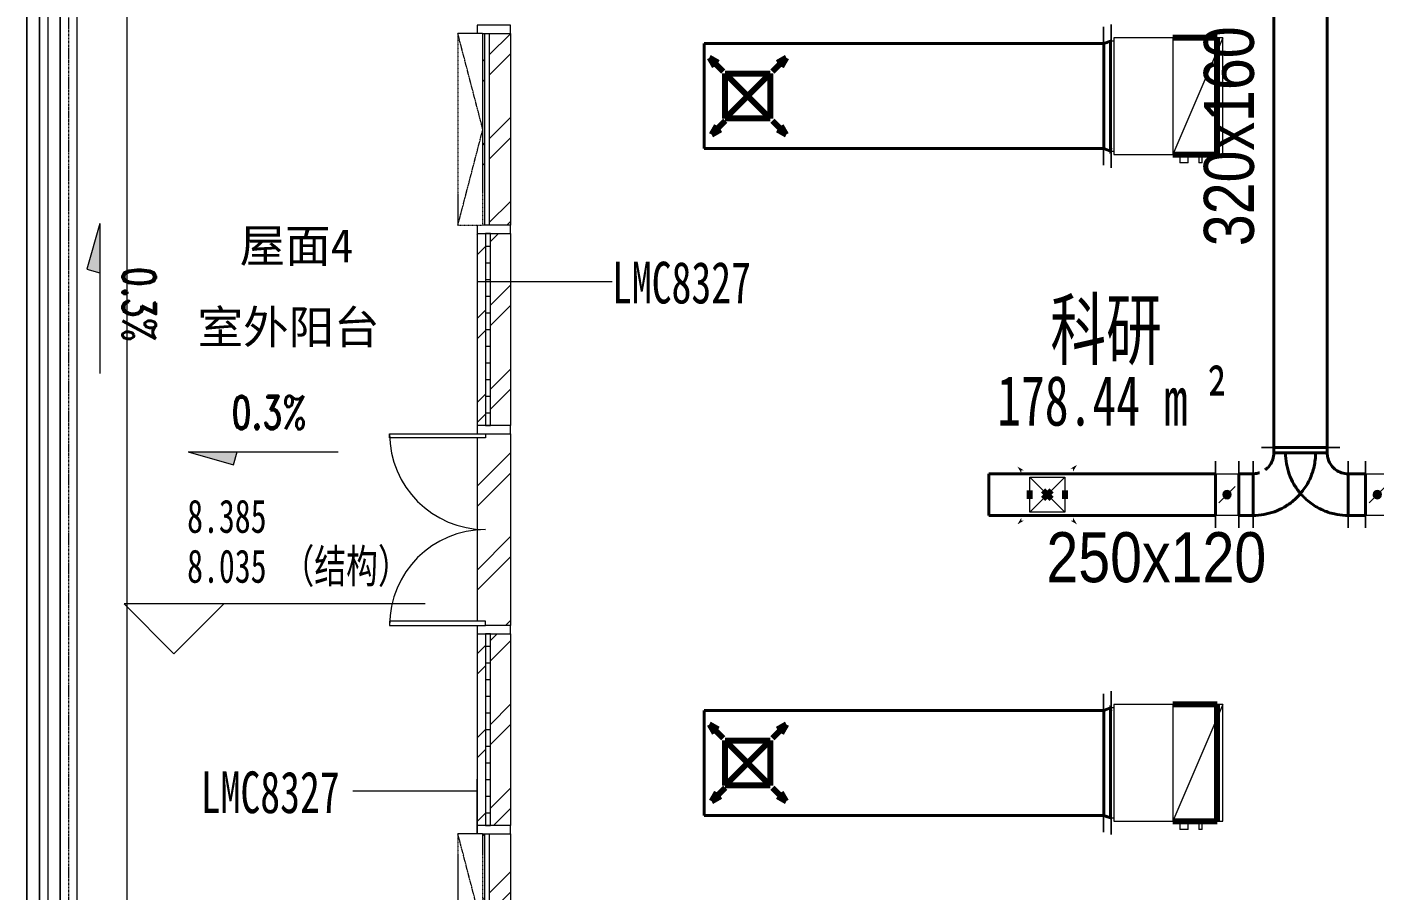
# Model space of a CAD drawing. Header units: millimetres. Extents: x 147619 to 200208, y -27981 to 8299.
# Drawn here: x 156350 to 164431, y -15363 to -10185 of the extents above; entities that cross this region are included whole.
import ezdxf

# ---------------------------------------------------------------- set-up
doc = ezdxf.new("R2010")
doc.units = ezdxf.units.MM
doc.linetypes.add('TJ Dash', pattern=[1.6, 1, -0.6])
doc.linetypes.add('轴网线', pattern=[22.24, 12.7, -3.18, 3.18, -3.18])
doc.layers.add('0-1', color=7, linetype='Continuous', lineweight=5)
for name, color, linetype, lineweight, true_color in [('0-2', 7, 'Continuous', 5, 0x515151), ('A-ANNO-NOTE-1', 7, 'Continuous', 5, 0x515151), ('A-ANNO-NOTE-2', 7, 'Continuous', 5, 0x5151ff), ('A-ANNO-NOTE-3', 7, 'Continuous', 5, 0x888888), ('A-AREA-IDEN-1', 7, 'Continuous', 5, 0x515151), ('A-DETL-2', 7, 'Continuous', 5, 0x515151), ('A-DETL-GENF-6', 3, 'Continuous', 80, 0x00ff00), ('A-DETL-GENF-7', 3, 'Continuous', 5, 0x00ff00), ('A-DETL-WIDE-1', 4, 'Continuous', 80, 0x00ffff), ('A-DETL-WIDE-2', 3, 'Continuous', 80, 0x00ff00), ('A-DETL-WIDE-3', 150, 'Continuous', 80, 0x007fff), ('A-DOOR-1', 7, 'Continuous', 5, 0x515151), ('A-FLOR-1', 7, 'Continuous', 5, 0x7f7f7f), ('A-FLOR-HRAL-1', 7, 'Continuous', 5, 0x515151), ('A-GLAZ-1', 7, 'TJ Dash', 5, 0x515151), ('A-GLAZ-2', 7, 'Continuous', 5, 0x515151), ('A-GLAZ-CURT-1', 7, 'Continuous', 5, 0x515151), ('A-GLAZ-CWMG-1', 7, 'Continuous', 5, 0x515151), ('A-GLAZ-CWMG-2', 7, 'Continuous', 5, 0x8b8b8b), ('A-WALL-1', 7, 'Continuous', 5, 0x515151), ('A-WALL-IDEN-1', 7, 'Continuous', 5, 0x5151ff), ('A-WALL-IDEN-2', 7, 'Continuous', 5, 0x515151), ('G-ANNO-DIMS-1', 7, 'Continuous', 5, 0x515151), ('G-ANNO-DIMS-2', 7, 'Continuous', 5, 0x5151ff), ('G-ANNO-TEXT-1', 7, 'Continuous', 5, 0x515151), ('M-EQPM-1', 4, 'Continuous', 5, 0x00ffff), ('M-EQPM-2', 4, 'Continuous', 80, 0x00ffff), ('M-HVAC-CDFF-3', 3, 'Continuous', 80, 0x00ff00), ('M-HVAC-CDFF-4', 150, 'Continuous', 80, 0x007fff), ('M-HVAC-DUCT-4', 3, 'Continuous', 40, 0x00ff00), ('M-HVAC-DUCT-5', 3, 'Continuous', 5, 0x00ff00), ('M-HVAC-DUCT-6', 3, 'Continuous', 13, 0x00ff00), ('M-HVAC-DUCT-7', 150, 'Continuous', 40, 0x007fff), ('M-HVAC-DUCT-8', 150, 'Continuous', 80, 0x007fff), ('M-HVAC-DUCT-9', 150, 'Continuous', 5, 0x007fff), ('M-HVAC-DUCT-ANNO-2', 3, 'Continuous', 5, 0x00ff00), ('M-HVAC-DUCT-ANNO-3', 6, 'Continuous', 5, 0xff00ff), ('M-HVAC-DUCT-IDEN-1', 3, 'Continuous', 5, 0x00ff00), ('S-GRID-1', 7, '轴网线', 5, 0x5151ff)]:
    doc.layers.add(name, color=color, linetype=linetype, lineweight=lineweight, true_color=true_color)
doc.styles.add('RomanD_1', font='romand__.ttf', dxfattribs={"width": 0.7, "height": 200})
doc.styles.add('TJ_FangSong_Narrow_1', font='', dxfattribs={"height": 300})
doc.styles.add('仿宋_3', font='', dxfattribs={"width": 0.7, "height": 200})
doc.styles.add('仿宋_4', font='', dxfattribs={"width": 0.7, "height": 250})
doc.styles.add('黑体', font='', dxfattribs={"height": 200})
doc.styles.add('黑体_1', font='', dxfattribs={"width": 0.7, "height": 300})
doc.styles.add('黑体_2', font='', dxfattribs={"width": 0.7, "height": 350})
doc.styles.get('TJ_FangSong_Narrow_1').set_extended_font_data('TJ_FangSong_Narrow')
doc.styles.get('仿宋_3').set_extended_font_data('FangSong')
doc.styles.get('仿宋_4').set_extended_font_data('FangSong')
doc.styles.get('黑体').set_extended_font_data('SimHei')
doc.styles.get('黑体_1').set_extended_font_data('SimHei')
doc.styles.get('黑体_2').set_extended_font_data('SimHei')
pattern_1 = [(45, (0, 0), (-251.4472, 251.4472), []), (45, (0, 381), (-251.4472, 251.4472), [])]

# ---------------------------------------------------------------- blocks, each defined once
blk = doc.blocks.new('系统嵌板 - TJ玻璃_30-1382562-10-003 三层空调通风平面图')
at = {"layer": 'A-GLAZ-CURT-1'}
h = blk.add_hatch(dxfattribs=at)
h.set_pattern_fill('FP_122', color=256, style=0, pattern_type=2)
h.set_pattern_definition([(270, (14400, 159050.01), (100, 6e-15), [])])
h.paths.add_polyline_path([(-575, -80), (575, -80), (575, -50), (-575, -50)], flags=0)
for p, q in [((575, -50), (-575, -50)), ((-575, -50), (-575, -80)), ((-575, -80), (575, -80)), ((575, -80), (575, -50))]:
    blk.add_line(p, q, dxfattribs=at)
blk = doc.blocks.new('门嵌板_平开有框双扇 - 无横档-2126481-10-003 三层空调通风平面图')
at = {"layer": 'A-DOOR-1'}
for p, q in [((-550, 525), (-575, 525)), ((-575, 525), (-575, -50)), ((-550, -50), (-550, 525)), ((550, -50), (550, 525)), ((550, 525), (575, 525)), ((575, 525), (575, -50)), ((-575, -50), (-550, -50)), ((575, -50), (550, -50))]:
    blk.add_line(p, q, dxfattribs=at)
for centre, start, end in [((-575, -50), 0, 89.9995), ((575, -50), 90.0005, 180)]:
    blk.add_arc(centre, 575, start, end, dxfattribs=at)
blk = doc.blocks.new('系统嵌板 - TJ玻璃_30-V120-10-003 三层空调通风平面图')
at = {"layer": 'A-GLAZ-CURT-1'}
h = blk.add_hatch(dxfattribs=at)
h.set_pattern_fill('FP_123', color=256, style=0, pattern_type=2)
h.set_pattern_definition([(270, (12000, 159050.01), (100, 6e-15), [])])
h.paths.add_polyline_path([(-575, -80), (575, -80), (575, -50), (-575, -50)], flags=0)
for p, q in [((575, -50), (-575, -50)), ((-575, -50), (-575, -80)), ((-575, -80), (575, -80)), ((575, -80), (575, -50))]:
    blk.add_line(p, q, dxfattribs=at)
blk = doc.blocks.new('矩形竖梃 - 50_200mm 长方形-V121-10-003 三层空调通风平面图')
at = {"layer": 'A-GLAZ-CWMG-2'}
h = blk.add_hatch(dxfattribs=at)
h.set_pattern_fill('FP_125', color=256, style=0, pattern_type=2)
h.set_pattern_definition(pattern_1)
h.paths.add_polyline_path([(159100, -14975), (159100, -13825), (159050, -13825), (159050, -14975)], flags=0)
h.paths.add_polyline_path([(159250, -14975), (159250, -13825), (159130, -13825), (159130, -14975)], flags=0)
at = {"layer": 'A-GLAZ-CWMG-1'}
for p, q in [((159050, -13825), (159050, -14975)), ((159250, -13825), (159250, -14975))]:
    blk.add_line(p, q, dxfattribs=at)
blk = doc.blocks.new('矩形竖梃 - 50_200mm 长方形-V122-10-003 三层空调通风平面图')
at = {"layer": 'A-GLAZ-CWMG-2'}
h = blk.add_hatch(dxfattribs=at)
h.set_pattern_fill('FP_125', color=256, style=0, pattern_type=2)
h.set_pattern_definition(pattern_1)
h.paths.add_polyline_path([(159250, -13775), (159250, -12625), (159100, -12625), (159100, -12650), (159050, -12650), (159050, -13750), (159100, -13750), (159100, -13775)], flags=0)
at = {"layer": 'A-GLAZ-CWMG-1'}
for p, q in [((159050, -12650), (159050, -13750)), ((159250, -12625), (159250, -13775))]:
    blk.add_line(p, q, dxfattribs=at)
blk = doc.blocks.new('矩形竖梃 - 50_200mm 长方形-V123-10-003 三层空调通风平面图')
at = {"layer": 'A-GLAZ-CWMG-2'}
h = blk.add_hatch(dxfattribs=at)
h.set_pattern_fill('FP_125', color=256, style=0, pattern_type=2)
h.set_pattern_definition(pattern_1)
h.paths.add_polyline_path([(159100, -12575), (159100, -11425), (159050, -11425), (159050, -12575)], flags=0)
h.paths.add_polyline_path([(159250, -12575), (159250, -11425), (159130, -11425), (159130, -12575)], flags=0)
at = {"layer": 'A-GLAZ-CWMG-1'}
for p, q in [((159050, -11425), (159050, -12575)), ((159250, -11425), (159250, -12575))]:
    blk.add_line(p, q, dxfattribs=at)
blk = doc.blocks.new('栏杆扶手 - 50 x 12mm-1637074-10-003 三层空调通风平面图')
at = {"layer": 'A-FLOR-HRAL-1'}
for p, q in [((-25, 2), (-25, 6)), ((-25, 6), (25, 6)), ((25, 6), (25, 2))]:
    blk.add_line(p, q, dxfattribs=at)
blk = doc.blocks.new('栏杆扶手 - 50 x 12mm-V140-10-003 三层空调通风平面图')
at = {"layer": 'A-FLOR-HRAL-1'}
for p, q in [((-25, -6), (-25, -2)), ((-25, -6), (25, -6)), ((25, -2), (25, -6))]:
    blk.add_line(p, q, dxfattribs=at)
blk = doc.blocks.new('栏杆扶手 - 50 x 12mm-V141-10-003 三层空调通风平面图')
at = {"layer": 'A-FLOR-HRAL-1'}
for p, q in [((-25, -6), (-25, 0)), ((-25, -6), (25, -6)), ((25, 0), (25, -6))]:
    blk.add_line(p, q, dxfattribs=at)
blk = doc.blocks.new('栏杆扶手 - 栏杆扶手-1310377-10-003 三层空调通风平面图')
blk.add_blockref('栏杆扶手 - 50 x 12mm-1637074-10-003 三层空调通风平面图', (156450, -8952))
at = {"rotation": 90}
for name, p in [('栏杆扶手 - 50 x 12mm-V140-10-003 三层空调通风平面图', (159048, -17550)), ('栏杆扶手 - 50 x 12mm-V141-10-003 三层空调通风平面图', (159050, -17550))]:
    blk.add_blockref(name, p, dxfattribs=at)
blk = doc.blocks.new('窗嵌板_50-70系列上悬铝窗-zx - 50 系列-2680890-10-003 三层空调通风平面图')
at = {"layer": 'A-GLAZ-1'}
for p, q in [((575, 115), (-575, 115)), ((-575, 115), (-575, -35)), ((-575, 115), (0, -34.8)), ((0, -34.8), (575, 115)), ((575, -35), (575, 115)), ((-575, -35), (575, -35))]:
    blk.add_line(p, q, dxfattribs=at)
at = {"layer": 'A-GLAZ-2'}
for p, q in [((-575, -72.5), (-575, -47.5)), ((-575, -47.5), (575, -47.5)), ((575, -72.5), (-575, -72.5)), ((575, -47.5), (575, -72.5))]:
    blk.add_line(p, q, dxfattribs=at)
blk = doc.blocks.new('矩形竖梃 - 50_200mm 长方形-1276679-10-003 三层空调通风平面图')
at = {"layer": 'A-GLAZ-CWMG-2'}
h = blk.add_hatch(dxfattribs=at)
h.set_pattern_fill('FP_125', color=256, style=0, pattern_type=2)
h.set_pattern_definition(pattern_1)
h.paths.add_polyline_path([(159097.5, -16175), (159097.5, -15025), (159085, -15025), (159085, -16175)], flags=0)
h.paths.add_polyline_path([(159250, -16175), (159250, -15025), (159122.5, -15025), (159122.5, -16175)], flags=0)
at = {"layer": 'A-GLAZ-CWMG-1'}
blk.add_line((159250, -15025), (159250, -16175), dxfattribs=at)
blk = doc.blocks.new('矩形竖梃 - 50_200mm 长方形-V143-10-003 三层空调通风平面图')
at = {"layer": 'A-GLAZ-CWMG-2'}
h = blk.add_hatch(dxfattribs=at)
h.set_pattern_fill('FP_125', color=256, style=0, pattern_type=2)
h.set_pattern_definition(pattern_1)
h.paths.add_polyline_path([(159085, -11375), (159097.5, -11375), (159097.5, -10225), (159085, -10225), (159085, -10599.4)], flags=0)
h.paths.add_polyline_path([(159122.5, -11375), (159250, -11375), (159250, -10225), (159122.5, -10225), (159122.5, -10599.4)], flags=0)
at = {"layer": 'A-GLAZ-CWMG-1'}
blk.add_line((159250, -10225), (159250, -11375), dxfattribs=at)
blk = doc.blocks.new('矩形竖梃 - 50_200mm 长方形-V144-10-003 三层空调通风平面图')
at = {"layer": 'A-GLAZ-CWMG-1'}
for p, q in [((-25, 200), (25, 200)), ((-25, 72.5), (-25, 200)), ((25, 200), (25, 0)), ((-25, 35), (-25, 47.5)), ((25, 0), (-25, 0))]:
    blk.add_line(p, q, dxfattribs=at)
blk = doc.blocks.new('矩形竖梃 - 50_200mm 长方形-1366905-10-003 三层空调通风平面图')
at = {"layer": 'A-GLAZ-CWMG-1'}
for p, q in [((-25, 200), (25, 200)), ((-25, 0), (-25, 200)), ((25, 200), (25, 50)), ((25, 0), (-25, 0))]:
    blk.add_line(p, q, dxfattribs=at)
blk = doc.blocks.new('矩形竖梃 - 50_200mm 长方形-V145-10-003 三层空调通风平面图')
at = {"layer": 'A-GLAZ-CWMG-1'}
for p, q in [((-25, 200), (25, 200)), ((-25, 50), (-25, 200)), ((25, 200), (25, 0)), ((25, 0), (-25, 0))]:
    blk.add_line(p, q, dxfattribs=at)
blk = doc.blocks.new('矩形竖梃 - 50_200mm 长方形-1366838-10-003 三层空调通风平面图')
at = {"layer": 'A-GLAZ-CWMG-1'}
for p, q in [((-25, 200), (25, 200)), ((-25, 0), (-25, 200)), ((25, 200), (25, 72.5)), ((25, 0), (-25, 0)), ((25, 47.5), (25, 35))]:
    blk.add_line(p, q, dxfattribs=at)
blk = doc.blocks.new('顶部扶栏类型 - 顶部扶栏_内部_-1506499-10-003 三层空调通风平面图')
at = {"layer": 'A-FLOR-HRAL-1'}
for p, q in [((156425, -8950), (156475, -8950)), ((156425, -17575), (156425, -8950)), ((156475, -8950), (156475, -17525)), ((156475, -17525), (159050, -17525)), ((159050, -17525), (159050, -17575)), ((159050, -17575), (156425, -17575))]:
    blk.add_line(p, q, dxfattribs=at)
blk = doc.blocks.new('顶部扶栏类型 - 顶部扶栏_内部_-V151-10-003 三层空调通风平面图')
at = {"layer": 'A-FLOR-HRAL-1'}
for p, q in [((156475, -8950), (156425, -8950)), ((156425, -8950), (156425, -17575)), ((156475, -8950), (156475, -17525)), ((156475, -17525), (159050, -17525)), ((159050, -17525), (159050, -17575)), ((156425, -17575), (159050, -17575))]:
    blk.add_line(p, q, dxfattribs=at)
blk = doc.blocks.new('高程点 - 相对高程点-103621-10-003 三层空调通风平面图')
at = {"layer": 'G-ANNO-DIMS-2'}
for p, q in [((15.062, 2.987), (-2.987, 2.987)), ((0, 0), (-2.987, 2.987)), ((0, 0), (2.987, 2.987))]:
    blk.add_line(p, q, dxfattribs=at)
blk = doc.blocks.new('TJ符号_排水箭头_小 - 排水箭头 小-2094122-10-003 三层空调通风平面图')
at = {"layer": 'A-ANNO-NOTE-3'}
blk.add_hatch(color=256, dxfattribs=at).paths.add_polyline_path([(2.73, -0.78), (0, 0), (2.953, 0)], flags=0)
at = {"layer": 'A-ANNO-NOTE-2'}
for p, q in [((0, 0), (2.73, -0.78)), ((0, 0), (9, 0)), ((2.73, -0.78), (2.953, 0))]:
    blk.add_line(p, q, dxfattribs=at)
blk = doc.blocks.new('YXQH_AR_B9-20_rvt-1-10-003 三层空调通风平面图')
at = {"layer": 'A-DETL-2'}
for p, q in [((156650, -8950), (156650, -17450)), ((156950, -8950), (156950, -17450))]:
    blk.add_line(p, q, dxfattribs=at)
at = {"layer": 'A-FLOR-1'}
for p, q in [((156550, -8950), (156550, -17450)), ((159050, -15025), (159050, -14698.1))]:
    blk.add_line(p, q, dxfattribs=at)
at = {"layer": 'A-WALL-1'}
for p, q in [((156350, -8950), (156350, -17650)), ((156350, -17650), (156350, -8950)), ((156550, -8950), (156550, -17450)), ((156550, -17450), (156550, -8950))]:
    blk.add_line(p, q, dxfattribs=at)
at = {"layer": 'A-WALL-IDEN-1'}
for p, q in [((159050, -11711.4), (159859.7, -11711.4)), ((159050, -14768.7), (158304.7, -14768.7))]:
    blk.add_line(p, q, dxfattribs=at)
at = {"layer": 'S-GRID-1'}
blk.add_line((156600, 7499.5), (156600, -27181.2), dxfattribs=at)
at = {"layer": '0-2'}
for name in ['栏杆扶手 - 栏杆扶手-1310377-10-003 三层空调通风平面图', '顶部扶栏类型 - 顶部扶栏_内部_-1506499-10-003 三层空调通风平面图', '顶部扶栏类型 - 顶部扶栏_内部_-V151-10-003 三层空调通风平面图', '矩形竖梃 - 50_200mm 长方形-V143-10-003 三层空调通风平面图', '矩形竖梃 - 50_200mm 长方形-V123-10-003 三层空调通风平面图', '矩形竖梃 - 50_200mm 长方形-V122-10-003 三层空调通风平面图', '矩形竖梃 - 50_200mm 长方形-V121-10-003 三层空调通风平面图', '矩形竖梃 - 50_200mm 长方形-1276679-10-003 三层空调通风平面图']:
    blk.add_blockref(name, (0, 0), dxfattribs=at)
at = {"layer": '0-2', "extrusion": (0, 0, -1), "rotation": 90}
for name, p in [('矩形竖梃 - 50_200mm 长方形-V144-10-003 三层空调通风平面图', (-159050, -10200)), ('矩形竖梃 - 50_200mm 长方形-1366838-10-003 三层空调通风平面图', (-159050, -11400)), ('矩形竖梃 - 50_200mm 长方形-V145-10-003 三层空调通风平面图', (-159050, -12600)), ('矩形竖梃 - 50_200mm 长方形-1366905-10-003 三层空调通风平面图', (-159050, -13800)), ('矩形竖梃 - 50_200mm 长方形-V144-10-003 三层空调通风平面图', (-159050, -15000))]:
    blk.add_blockref(name, p, dxfattribs=at)
at = {"layer": '0-2', "rotation": 90}
for name, p in [('窗嵌板_50-70系列上悬铝窗-zx - 50 系列-2680890-10-003 三层空调通风平面图', (159050, -10800)), ('系统嵌板 - TJ玻璃_30-V120-10-003 三层空调通风平面图', (159050, -12000)), ('门嵌板_平开有框双扇 - 无横档-2126481-10-003 三层空调通风平面图', (159050, -13200)), ('系统嵌板 - TJ玻璃_30-1382562-10-003 三层空调通风平面图', (159050, -14400)), ('窗嵌板_50-70系列上悬铝窗-zx - 50 系列-2680890-10-003 三层空调通风平面图', (159050, -15600))]:
    blk.add_blockref(name, p, dxfattribs=at)
at = {"layer": '0-2', "xscale": 100, "yscale": 100, "zscale": 100, "rotation": 270.0000000000007}
blk.add_blockref('TJ符号_排水箭头_小 - 排水箭头 小-2094122-10-003 三层空调通风平面图', (156787.8, -11364.3), dxfattribs=at)
at = {"layer": '0-2'}
for name, p, xscale, yscale, zscale in [('TJ符号_排水箭头_小 - 排水箭头 小-2094122-10-003 三层空调通风平面图', (157316.4, -12733.8), 100, 100, 100), ('高程点 - 相对高程点-103621-10-003 三层空调通风平面图', (157232.1, -13945), 99.99999999999993, 99.99999999999993, 99.99999999999993)]:
    blk.add_blockref(name, p, dxfattribs=dict(at, xscale=xscale, yscale=yscale, zscale=zscale))
at = {"layer": 'A-ANNO-NOTE-1', "insert": (157123.6, -11624.2), "char_height": 200, "width": 611.688, "attachment_point": 1, "rotation": 270, "style": 'RomanD_1'}
blk.add_mtext('0.3%', dxfattribs=at)
at = {"layer": 'A-ANNO-NOTE-1', "insert": (157576.4, -12398.1), "char_height": 200, "width": 611.688, "attachment_point": 1, "style": 'RomanD_1'}
blk.add_mtext('0.3%', dxfattribs=at)
at = {"layer": 'A-AREA-IDEN-1', "attachment_point": 1}
for s, insert, char_height, width, style in [('科研', (162489.2, -11824.9), 350, 875.443, '黑体_2'), ('178.44 m', (162170, -12276.6), 300, 1526.413, '黑体_1'), ('\\f黑体|b0|i0|c134|p49|;\\W.7;²', (163429.4, -12276.6), 300, 123.46, '黑体_1')]:
    blk.add_mtext(s, dxfattribs=dict(at, insert=insert, char_height=char_height, width=width, style=style))
at = {"layer": 'A-WALL-IDEN-2', "char_height": 250, "width": 1099.915, "attachment_point": 1, "style": '仿宋_4'}
for insert in [(159859.7, -11593.8), (157392.6, -14651.2)]:
    blk.add_mtext('LMC8327', dxfattribs=dict(at, insert=insert))
at = {"layer": 'G-ANNO-DIMS-1', "insert": (157311.1, -13019.8), "char_height": 200, "width": 1730.384, "attachment_point": 1, "line_spacing_factor": 0.898273, "style": '仿宋_3'}
blk.add_mtext('8.385\\P8.035 （结构）', dxfattribs=at)
at = {"layer": 'G-ANNO-TEXT-1', "char_height": 200, "attachment_point": 1, "style": '黑体'}
for s, insert, width in [('屋面4', (157626.3, -11396.5), 921.941), ('室外阳台', (157373.8, -11885.7), 1475.105)]:
    blk.add_mtext(s, dxfattribs=dict(at, insert=insert, width=width))
blk = doc.blocks.new('三通_矩形 Y型三通_法兰 - 标准-2886338-10-003 三层空调通风平面图')
at = {"layer": 'M-HVAC-DUCT-4'}
for p, q in [((-285, 125), (-285, 375)), ((285, 375), (285, 125)), ((-160, 0), (160, 0)), ((-160, -32), (-160, 0)), ((160, 0), (160, -32)), ((90, 0), (-160, 0)), ((160, -32), (-160, -32)), ((160, 0), (-90, 0))]:
    blk.add_line(p, q, dxfattribs=at)
blk.add_open_spline([(-219.9, 369.3), (-241.4, 373.1), (-263.2, 375), (-285, 375)], degree=3, dxfattribs=at)
for points, knots in [([(0.2, 243.5), (-16.8, 263.4), (-55.8, 300.6), (-125.3, 342), (-182.3, 363.4), (-214.6, 367.8), (-220, 368.4)], [0.4498906, 0.4498906, 0.4498906, 0.4498906, 0.5833333, 0.7222222, 0.8611111, 0.8888889, 0.8888889, 0.8888889, 0.8888889]), ([(285, 375), (263.2, 375), (219.6, 371.2), (156.1, 354.2), (96.5, 326.4), (43.6, 289.3), (13.3, 259.3), (-0.2, 243.5)], [0, 0, 0, 0, 0.1111111, 0.2222222, 0.3333333, 0.4444444, 0.5501094, 0.5501094, 0.5501094, 0.5501094]), ([(-0.2, 243.4), (-4.5, 238.5), (-25.7, 212.2), (-57.6, 159.7), (-84, 81.8), (-90, 27.3), (-90, 0)], [0.5502095, 0.5502095, 0.5502095, 0.5502095, 0.5833333, 0.7222222, 0.8611111, 1, 1, 1, 1]), ([(90, 0), (90, 21.8), (86.2, 65.4), (69.2, 128.9), (41.4, 188.5), (15.7, 225.2), (0.9, 242.6), (0.2, 243.4)], [0, 0, 0, 0, 0.1111111, 0.2222222, 0.3333333, 0.4444444, 0.4497905, 0.4497905, 0.4497905, 0.4497905]), ([(-285, 125), (-271.9, 125), (-245.7, 120.9), (-213.3, 104.3), (-189.1, 81.9), (-172.6, 57.3), (-162.3, 29.5), (-160, 9.8), (-160, 0)], [0, 0, 0, 0, 0.2, 0.4, 0.55, 0.7, 0.85, 1, 1, 1, 1]), ([(160, 0), (160, 13.1), (164.1, 39.3), (180.7, 71.7), (198.6, 91.1), (208.9, 99.2), (211.5, 101.1)], [0, 0, 0, 0, 0.2, 0.4, 0.55, 0.6, 0.6, 0.6, 0.6]), ([(246.4, 118.9), (249.5, 119.9), (262.1, 123.5), (275.2, 125), (285, 125)], [0.8, 0.8, 0.8, 0.8, 0.85, 1, 1, 1, 1])]:
    blk.add_open_spline(points, degree=3, knots=knots, dxfattribs=at)
at = {"layer": 'M-HVAC-DUCT-5'}
for p, q in [((-285, 375), (-285, 450)), ((-285, 450), (-285, 50)), ((285, 450), (285, 375)), ((285, 50), (285, 450)), ((-285, 50), (-285, 125)), ((285, 125), (285, 50)), ((-235, -32), (-160, -32)), ((235, -32), (-235, -32)), ((160, -32), (235, -32))]:
    blk.add_line(p, q, dxfattribs=at)
blk = doc.blocks.new('对开多叶调节阀 - 标准-2904207-10-003 三层空调通风平面图')
at = {"layer": 'A-DETL-GENF-6'}
blk.add_hatch(color=256, dxfattribs=at).paths.add_polyline_path([(0, -25), (6.5, -24.1), (12.5, -21.7), (17.7, -17.7), (21.7, -12.5), (24.1, -6.5), (25, 0), (24.1, 6.5), (21.7, 12.5), (17.7, 17.7), (12.5, 21.7), (6.5, 24.1), (-1.6, 24.8), (-6.5, 24.1), (-12.5, 21.7), (-17.7, 17.7), (-21.7, 12.5), (-24.1, 6.5), (-25, 0), (-24.1, -6.5), (-21.7, -12.5), (-17.7, -17.7), (-12.5, -21.7), (-6.5, -24.1), (-1.6, -24.8)], flags=0)
at = {"layer": 'A-DETL-GENF-7'}
blk.add_line((-49.5, -49.5), (49.5, 49.5), dxfattribs=at)
for start, end in [(360, 180), (180, 360)]:
    blk.add_arc((0, 0), 25, start, end, dxfattribs=at)
at = {"layer": 'M-HVAC-DUCT-6'}
for p, q in [((-70, 125), (-70, 200)), ((-70, 200), (-70, -200)), ((70, 125), (70, 200)), ((70, 200), (70, -200)), ((-70, -125), (-70, 125)), ((-70, 125), (70, 125)), ((-70, 125), (70, 125)), ((70, 125), (70, -125)), ((-70, -200), (-70, -125)), ((70, -125), (-70, -125)), ((70, -125), (-70, -125)), ((70, -200), (70, -125))]:
    blk.add_line(p, q, dxfattribs=at)
blk = doc.blocks.new('C4_方形散流器 - 210x210-V215-10-003 三层空调通风平面图')
at = {"layer": 'A-DETL-GENF-6'}
for points in [[(-178.5, 178.5), (-155.4, 138.6), (-155.4, 155.4), (-138.6, 155.4)], [(128.1, 155.4), (144.9, 155.4), (144.9, 138.6), (168, 178.5)], [(-178.5, -178.5), (-138.6, -155.4), (-155.4, -155.4), (-155.4, -138.6)], [(138.6, -155.4), (178.5, -178.5), (155.4, -138.6), (155.4, -155.4)]]:
    blk.add_hatch(color=256, dxfattribs=at).paths.add_polyline_path(points, flags=0)
at = {"layer": 'A-DETL-WIDE-2'}
for p, q in [((-25, 105), (25, 105)), ((25, 25), (-25, -25)), ((-25, 25), (25, -25)), ((25, -105), (-25, -105))]:
    blk.add_line(p, q, dxfattribs=at)
blk = doc.blocks.new('M_多联机 - 室内机 - 静音型 - 天花板内藏风管式下回风 - 4_5 kW-V222-10-003 三层空调通风平面图')
at = {"layer": 'A-DETL-WIDE-1'}
for p, q in [((350, 310), (-350, 310)), ((-350, 310), (-350, 43.8)), ((350, 43.8), (350, 310))]:
    blk.add_line(p, q, dxfattribs=at)
at = {"layer": 'M-EQPM-1'}
for p, q in [((400, 220), (350, 220)), ((350, 200), (400, 200)), ((400, 220), (400, 200)), ((400, 135), (350, 135)), ((350, 85), (400, 85)), ((400, 135), (400, 85)), ((-350, 43.7), (-350, -310)), ((350, -210), (350, 43.7)), ((350, -310), (350, -210)), ((-350, -310), (349, -310)), ((-330, -310), (-330, -330)), ((330, -330), (330, -310)), ((349, -310), (350, -310)), ((330, -330), (-330, -330))]:
    blk.add_line(p, q, dxfattribs=at)
blk = doc.blocks.new('过渡件_矩形变径管_角度_法兰 - 45 度-V223-10-003 三层空调通风平面图')
at = {"layer": 'A-DETL-WIDE-3'}
for p, q in [((0.2, 330), (3, 329)), ((3, -329), (0.2, -330))]:
    blk.add_line(p, q, dxfattribs=at)
at = {"layer": 'M-HVAC-DUCT-7'}
for p, q in [((3, 330), (42.8, 315)), ((3, -330), (3, 330)), ((22.9, 322.5), (45.8, 315)), ((42.8, 315), (42.8, -315)), ((42.8, -315), (3, -330)), ((45.8, -315), (22.9, -322.5))]:
    blk.add_line(p, q, dxfattribs=at)
at = {"layer": 'M-HVAC-DUCT-9'}
for p, q in [((0, 330), (0, 430)), ((0, 430), (0, -430)), ((45.8, 415), (45.8, 315)), ((45.8, -415), (45.8, 415)), ((45.8, -315), (45.8, -415)), ((0, -430), (0, -330))]:
    blk.add_line(p, q, dxfattribs=at)
blk = doc.blocks.new('C4_方形散流器 - 270x270-2857066-10-003 三层空调通风平面图')
at = {"layer": 'A-DETL-WIDE-3'}
for p, q in [((-178.1, 199.9), (-229.5, 229.5)), ((-229.5, 229.5), (-199.9, 178.1)), ((-148.5, 148.5), (-229.5, 229.5)), ((-178.1, 199.9), (-229.5, 229.5)), ((-229.5, 229.5), (-199.9, 178.1)), ((-199.9, 199.9), (-178.1, 199.9)), ((-199.9, 178.1), (-199.9, 199.9)), ((-199.9, 178.1), (-199.9, 199.9)), ((-199.9, 199.9), (-178.1, 199.9)), ((135, 148.5), (216, 229.5)), ((164.6, 199.9), (216, 229.5)), ((216, 229.5), (164.6, 199.9)), ((186.4, 199.9), (164.6, 199.9)), ((164.6, 199.9), (186.4, 199.9)), ((216, 229.5), (186.4, 178.1)), ((186.4, 178.1), (216, 229.5)), ((186.4, 178.1), (186.4, 199.9)), ((186.4, 199.9), (186.4, 178.1)), ((135, 135), (-135, -135)), ((-135, 135), (135, -135)), ((-135, -135), (-135, 135)), ((-135, 135), (135, 135)), ((135, 135), (135, -135)), ((-148.5, -148.5), (-229.5, -229.5)), ((135, -135), (-135, -135)), ((148.5, -148.5), (229.5, -229.5)), ((-229.5, -229.5), (-199.9, -178.1)), ((-199.9, -178.1), (-229.5, -229.5)), ((-178.1, -199.9), (-229.5, -229.5)), ((-229.5, -229.5), (-178.1, -199.9)), ((-199.9, -178.1), (-199.9, -199.9)), ((-199.9, -199.9), (-199.9, -178.1)), ((-199.9, -199.9), (-178.1, -199.9)), ((-178.1, -199.9), (-199.9, -199.9)), ((199.9, -199.9), (178.1, -199.9)), ((178.1, -199.9), (229.5, -229.5)), ((199.9, -199.9), (178.1, -199.9)), ((178.1, -199.9), (229.5, -229.5)), ((199.9, -178.1), (199.9, -199.9)), ((229.5, -229.5), (199.9, -178.1)), ((199.9, -178.1), (199.9, -199.9)), ((229.5, -229.5), (199.9, -178.1))]:
    blk.add_line(p, q, dxfattribs=at)

msp = doc.modelspace()

# ---------------------------------------------------------------- linework, layer by layer
at = {"layer": 'M-HVAC-DUCT-4'}
for p, q in [((163830, -4775), (163830, -12708.5)), ((164150, -4775), (164150, -12708.5)), ((164150, -12708.5), (163830, -12708.5)), ((162120, -13115.5), (162120, -12865.5)), ((162120, -12865.5), (163479, -12865.5)), ((163479, -12865.5), (163479, -13115.5)), ((163619, -13115.5), (163619, -12865.5)), ((163619, -12865.5), (163705, -12865.5)), ((163705, -12865.5), (163705, -13115.5)), ((164275, -13115.5), (164275, -12865.5)), ((164380.4, -12865.5), (164275, -12865.5)), ((164380.4, -12865.5), (164380.4, -13115.5)), ((162120, -13115.5), (163479, -13115.5)), ((163619, -13115.5), (163705, -13115.5)), ((164380.4, -13115.5), (164275, -13115.5))]:
    msp.add_line(p, q, dxfattribs=at)
at = {"layer": 'M-HVAC-DUCT-7'}
for p, q in [((160412.9, -10915), (160412.9, -10285)), ((160412.9, -10285), (162810.6, -10285)), ((162810.6, -10285), (162810.6, -10915)), ((160412.9, -10915), (162810.6, -10915)), ((160412.9, -14915), (160412.9, -14285)), ((160412.9, -14285), (162810.6, -14285)), ((162810.6, -14285), (162810.6, -14915)), ((160412.9, -14915), (162810.6, -14915))]:
    msp.add_line(p, q, dxfattribs=at)
at = {"layer": 'M-HVAC-DUCT-ANNO-2'}
for p, q in [((162575.4, -12885.5), (162365.4, -13095.5)), ((162365.4, -12885.5), (162575.4, -13095.5)), ((162365.4, -12885.5), (162575.4, -12885.5)), ((162365.4, -13095.5), (162365.4, -12885.5)), ((162575.4, -12885.5), (162575.4, -13095.5)), ((162575.4, -13095.5), (162365.4, -13095.5))]:
    msp.add_line(p, q, dxfattribs=at)
at = {"layer": 'M-HVAC-DUCT-ANNO-3'}
for p, q in [((163524.1, -10250), (163224.1, -10950)), ((163524.1, -10250), (163224.1, -10250)), ((163224.1, -10250), (163224.1, -10950)), ((163524.1, -10950), (163524.1, -10250)), ((163224.1, -10950), (163524.1, -10950)), ((163524.1, -14250), (163224.1, -14950)), ((163524.1, -14250), (163224.1, -14250)), ((163224.1, -14250), (163224.1, -14950)), ((163524.1, -14950), (163524.1, -14250)), ((163224.1, -14950), (163524.1, -14950))]:
    msp.add_line(p, q, dxfattribs=at)

# ---------------------------------------------------------------- block references
at = {"layer": '0-1'}
msp.add_blockref('YXQH_AR_B9-20_rvt-1-10-003 三层空调通风平面图', (0, 0), dxfattribs=at)
at = {"layer": 'M-EQPM-2'}
for p, rotation in [((163180.4, -10600), 270.0000000000003), ((163180.4, -14600), 269.9999999999999)]:
    msp.add_blockref('M_多联机 - 室内机 - 静音型 - 天花板内藏风管式下回风 - 4_5 kW-V222-10-003 三层空调通风平面图', p, dxfattribs=dict(at, rotation=rotation))
at = {"layer": 'M-HVAC-CDFF-3', "rotation": 89.99999999999982}
msp.add_blockref('C4_方形散流器 - 210x210-V215-10-003 三层空调通风平面图', (162470.4, -12990.5), dxfattribs=at)
at = {"layer": 'M-HVAC-CDFF-4', "rotation": 180}
for p in [(160674.1, -10600), (160674.1, -14600)]:
    msp.add_blockref('C4_方形散流器 - 270x270-2857066-10-003 三层空调通风平面图', p, dxfattribs=at)
at = {"layer": 'M-HVAC-DUCT-4', "rotation": 180}
msp.add_blockref('三通_矩形 Y型三通_法兰 - 标准-2886338-10-003 三层空调通风平面图', (163990, -12740.5), dxfattribs=at)
at = {"layer": 'M-HVAC-DUCT-6'}
msp.add_blockref('对开多叶调节阀 - 标准-2904207-10-003 三层空调通风平面图', (163549, -12990.5), dxfattribs=at)
at = {"layer": 'M-HVAC-DUCT-6', "rotation": 180}
msp.add_blockref('对开多叶调节阀 - 标准-2904207-10-003 三层空调通风平面图', (164450.4, -12990.5), dxfattribs=at)
at = {"layer": 'M-HVAC-DUCT-8', "rotation": 180}
for p in [(162853.4, -10600), (162853.4, -14600)]:
    msp.add_blockref('过渡件_矩形变径管_角度_法兰 - 45 度-V223-10-003 三层空调通风平面图', p, dxfattribs=at)

# ---------------------------------------------------------------- texts
at = {"layer": 'M-HVAC-DUCT-IDEN-1', "insert": (163410.1, -11500.1), "char_height": 300, "width": 1234.599, "attachment_point": 1, "rotation": 90, "style": 'TJ_FangSong_Narrow_1'}
msp.add_mtext('320x160', dxfattribs=at)
at = {"layer": 'M-HVAC-DUCT-IDEN-1', "insert": (162465.6, -13216.1), "char_height": 300, "width": 1226.582, "attachment_point": 1, "style": 'TJ_FangSong_Narrow_1'}
msp.add_mtext('250x120', dxfattribs=at)

doc.saveas('drawing.dxf')
